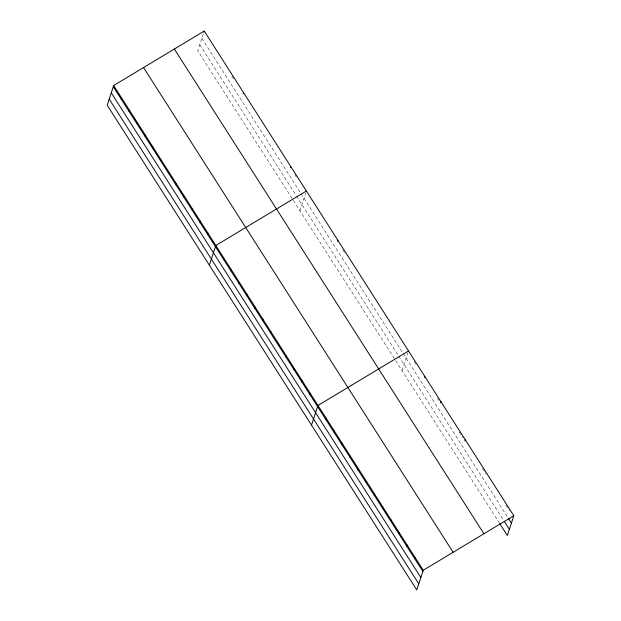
<?xml version="1.0" encoding="UTF-8"?>
<svg xmlns="http://www.w3.org/2000/svg" width="621" height="621" viewBox="0 0 621 621"><rect width="100%" height="100%" fill="white"/><g stroke="black" fill="none" stroke-linecap="round" stroke-linejoin="round"><path stroke-width="0.47" stroke-dasharray="3.1 2.33" d="M203.354 33.728L197.757 50.743L499.237 522.789M299.92 210.698L305.765 192.921M402.082 370.659L407.927 352.875M231.85 76.034L233.814 79.108M294.719 174.47L296.683 177.544M342.854 249.836L344.818 252.91M414.246 361.624L416.272 364.791M437.526 398.069L439.552 401.236M459.284 432.138L462.831 437.689M482.564 468.583L486.103 474.133M505.843 505.036L509.383 510.578M201.841 38.316L300.564 192.89M301.061 193.659L402.726 352.852M403.215 353.621L507.877 517.495M199.768 44.627L296.038 195.351M296.527 196.12L398.201 355.313M398.69 356.081L503.274 519.839"/><path stroke-width="0.93" d="M113.666 85.535L107.192 105.228L416.769 589.95L423.243 570.257L513.808 515.772L204.231 31.05L113.666 85.535L423.243 570.257M121.149 98.987L121.522 97.839M129.005 111.291L129.385 110.142M136.861 123.602L137.241 122.453M144.724 135.906L145.097 134.757M152.58 148.209L152.96 147.061M160.435 160.513L160.816 159.364M203.859 32.199L204.231 31.05M168.299 172.817L168.671 171.668M176.154 185.12L176.535 183.971M184.01 197.424L184.39 196.275M191.873 209.727L192.246 208.578M199.729 222.031L200.109 220.882M243.145 93.724L243.525 92.576M207.593 234.342L207.965 233.193M209.347 265.19L215.829 245.497L306.394 191.004M223.304 258.949L223.684 257.8M231.167 271.253L231.54 270.104M239.023 283.556L239.403 282.408M246.879 295.86L247.259 294.711M290.302 167.546L290.675 166.397M254.742 308.163L255.115 307.015M262.598 320.467L262.978 319.318M270.453 332.771L270.834 331.622M278.317 345.082L278.689 343.933M286.172 357.385L286.553 356.237M294.036 369.689L294.408 368.54M337.451 241.375L337.824 240.226M301.891 381.993L302.272 380.844M309.747 394.296L310.127 393.147M311.509 425.144L317.983 405.451L408.556 350.966M325.707 419.276L326.079 418.127M333.803 431.952L334.176 430.803M341.899 444.636L342.272 443.487M349.996 457.312L350.368 456.163M358.092 469.988L358.464 468.839M366.188 482.664L366.569 481.516M374.284 495.341L374.665 494.192M424.368 377.467L424.748 376.318M382.381 508.017L382.761 506.868M390.477 520.693L390.857 519.544M440.561 402.827L440.941 401.671M398.573 533.377L398.954 532.228M406.67 546.053L407.05 544.904M414.766 558.729L415.146 557.58M464.85 440.856L465.23 439.707M513.808 515.772L507.334 535.465L499.742 523.581M508.382 518.287L511.417 523.037M504.283 521.423L509.344 529.34M174.346 49.028L483.922 533.75M143.552 67.557L453.128 552.279M113.286 86.684L422.862 571.405M111.275 92.808L420.852 577.522M109.203 99.112L418.779 583.833"/></g></svg>
